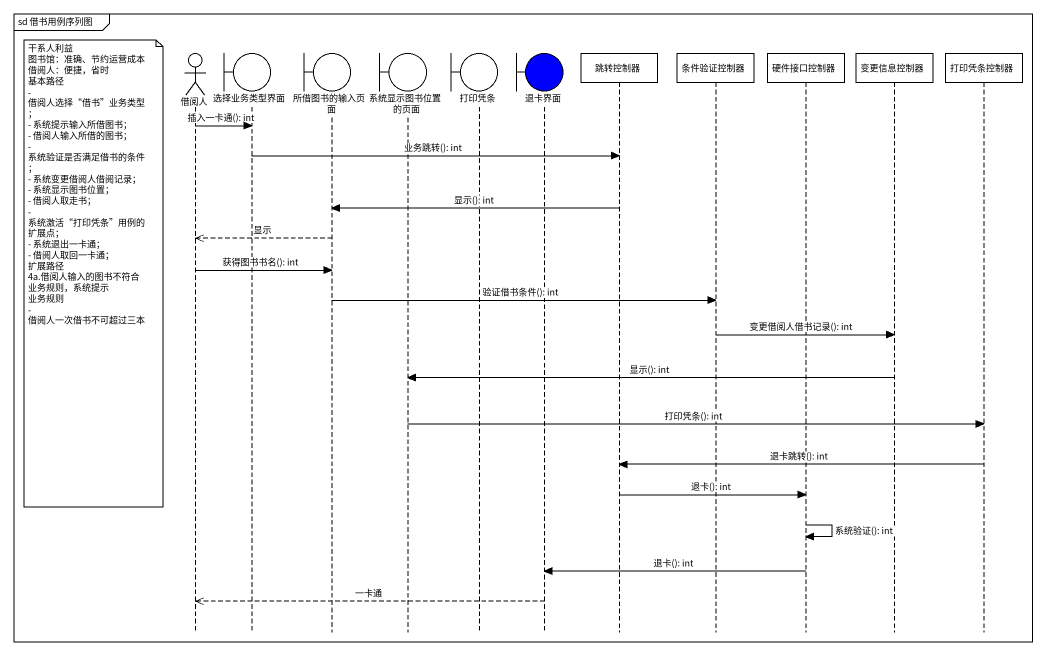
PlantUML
@startuml
mainframe sd 借书用例序列图
hide footbox
actor 借阅人
boundary 选择业务类型界面
boundary 所借图书的输入页面
boundary 系统显示图书位置的页面
boundary 打印凭条
boundary 退卡界面 #0000FF
participant 跳转控制器
participant 条件验证控制器
participant 硬件接口控制器
participant 变更信息控制器
participant 打印凭条控制器

借阅人 -> 选择业务类型界面 : 插入一卡通(): int
选择业务类型界面 -> 跳转控制器 : 业务跳转(): int
跳转控制器 -> 所借图书的输入页面 : 显示(): int
所借图书的输入页面 -->> 借阅人 : 显示
借阅人 -> 所借图书的输入页面 : 获得图书书名(): int
note left of 借阅人
  干系人利益
  图书馆：准确、节约运营成本
  借阅人：便捷，省时
  基本路径
  - 借阅人选择“借书”业务类型；
  - 系统提示输入所借图书；
  - 借阅人输入所借的图书；
  - 系统验证是否满足借书的条件；
  - 系统变更借阅人借阅记录；
  - 系统显示图书位置；
  - 借阅人取走书；
  - 系统激活“打印凭条”用例的扩展点；
  - 系统退出一卡通；
  - 借阅人取回一卡通；
  扩展路径
  4a.借阅人输入的图书不符合业务规则，系统提示
  业务规则
  - 借阅人一次借书不可超过三本
end note
所借图书的输入页面 -> 条件验证控制器 : 验证借书条件(): int
条件验证控制器 -> 变更信息控制器 : 变更借阅人借书记录(): int
变更信息控制器 -> 系统显示图书位置的页面 : 显示(): int
系统显示图书位置的页面 -> 打印凭条控制器 : 打印凭条(): int
打印凭条控制器 -> 跳转控制器 : 退卡跳转(): int
跳转控制器 -> 硬件接口控制器 : 退卡(): int
硬件接口控制器 -> 硬件接口控制器 : 系统验证(): int
硬件接口控制器 -> 退卡界面 : 退卡(): int
退卡界面 -->> 借阅人 : 一卡通
@enduml
